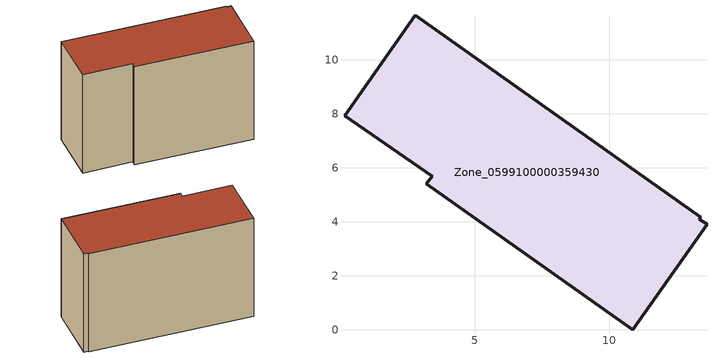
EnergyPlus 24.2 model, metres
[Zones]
Zone_0599100000359430
 floor ground (C_G): 13.61,3.9 10.86,0 3.21,5.41 3.42,5.69 0.18,7.93 2.8,11.65 13.38,4.17 13.33,4.09 z3.63
 wall outside (C_F): 13.33,4.09 13.38,4.17 2.8,11.65 0.18,7.93 3.42,5.69 3.21,5.41 10.86,0 13.61,3.9 13.33,4.09 z3.63:12.47
 roof outside (C_R): 10.86,0 13.61,3.9 13.33,4.09 13.38,4.17 2.8,11.65 0.18,7.93 3.42,5.69 3.21,5.41 z12.47
[BUILDING]
Pand.0599100000359430: North Axis=0; Terrain=City; Loads Convergence Tolerance Value=0.04; Temperature Convergence Tolerance Value=0.4; Solar Distribution=FullExterior; Maximum Number of Warmup Days=25; Minimum Number of Warmup Days=1
[Site:Location]
Rotterdam.The.Hague.AP_ZH_NLD Design_Conditions: Latitude=51.96; Longitude=4.45; Time Zone=1; Elevation=-4.5
[SITE:GROUNDTEMPERATURE:BUILDINGSURFACE]
18, 18, 18, 18, 18, 18, 18, 18, 18, 18, 18, 18
[MATERIAL] Thermal Absorptance=0.9; Solar Absorptance=0.7; Visible Absorptance=0.7
Name | Roughness | Thickness | Conductivity | Density | Specific Heat
G.TC.1992-2005 | MediumSmooth | 0.15 | 0.06 | 540 | 1210
F.TC.1992-2005 | Rough | 0.3 | 0.12 | 1920 | 840
R.TC.1992-2005 | MediumRough | 0.2 | 0.08 | 1500 | 1000
[CONSTRUCTION]
C_G: G.TC.1992-2005
C_F: F.TC.1992-2005
C_R: R.TC.1992-2005
[ZONE]
Zone_0599100000359430: Type=1; Multiplier=1; Ceiling Height=Autocalculate; Volume=Autocalculate; Floor Area=autocalculate; Part of Total Floor Area=Yes
[ZONEINFILTRATION:DESIGNFLOWRATE]
Infil_Zone_0599100000359430: Zone or ZoneList or Space or SpaceList=Zone_0599100000359430; Schedule=AlwaysOn; Design Flow Rate Calculation Method=Flow/Area; Flow Rate per Floor Area=0.0015; Constant Term Coefficient=1; Temperature Term Coefficient=0; Velocity Term Coefficient=0; Velocity Squared Term Coefficient=0
[HVACTEMPLATE:ZONE:IDEALLOADSAIRSYSTEM]
Zone_0599100000359430: Maximum Heating Supply Air Temperature=50; Minimum Cooling Supply Air Temperature=13; Maximum Heating Supply Air Humidity Ratio=0.0156; Minimum Cooling Supply Air Humidity Ratio=0.0077; Heating Limit=NoLimit; Cooling Limit=NoLimit; Dehumidification Control Type=ConstantSensibleHeatRatio; Cooling Sensible Heat Ratio=0.7; Dehumidification Setpoint=60; Humidification Control Type=None; Humidification Setpoint=30; Outdoor Air Method=None; Outdoor Air Flow Rate per Person=0.00944; Outdoor Air Flow Rate per Zone Floor Area=0; Outdoor Air Flow Rate per Zone=0; Demand Controlled Ventilation Type=None; Outdoor Air Economizer Type=NoEconomizer; Heat Recovery Type=None; Sensible Heat Recovery Effectiveness=0.7; Latent Heat Recovery Effectiveness=0.65
[ZONECONTROL:THERMOSTAT]
ThermostatControl_Zone_0599100000359430: Zone or ZoneList=Zone_0599100000359430; Control Type Schedule=DualSetpointControlType; Control 1=Thermostat_Zone_0599100000359430; Temperature Difference Between Cutout And Setpoint=0
[THERMOSTATSETPOINT:DUALSETPOINT]
Thermostat_Zone_0599100000359430: Heating Setpoint Temperature Schedule=HeatingSetpoint_Zone_0599100000359430; Cooling Setpoint Temperature Schedule=CoolingSetpoint_Zone_0599100000359430
[SCHEDULE:COMPACT]
HeatingSetpoint_Zone_0599100000359430: Through: 12/31, For: AllDays, Until: 24:00, 21
CoolingSetpoint_Zone_0599100000359430: Through: 12/31, For: AllDays, Until: 24:00, 24
DualSetpointControlType: Through: 12/31, For: AllDays, Until: 24:00, 4
AlwaysOn: Through: 12/31, For: AllDays, Until: 24:00, 1
